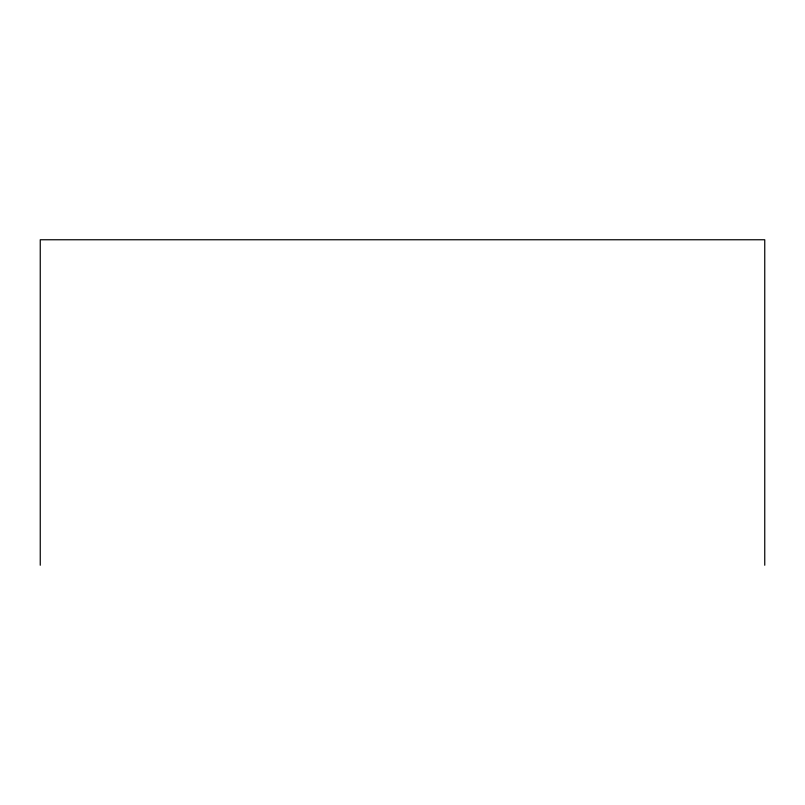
<?xml version="1.0" encoding="UTF-8"?>
<svg xmlns="http://www.w3.org/2000/svg" width="805" height="805" viewBox="0 0 805 805"><rect width="100%" height="100%" fill="white"/><g stroke="black" fill="none" stroke-linecap="round" stroke-linejoin="round"><path stroke-width="1.21" d="M764.75 565.241L764.75 239.759L40.25 239.759L40.25 565.241"/></g></svg>
